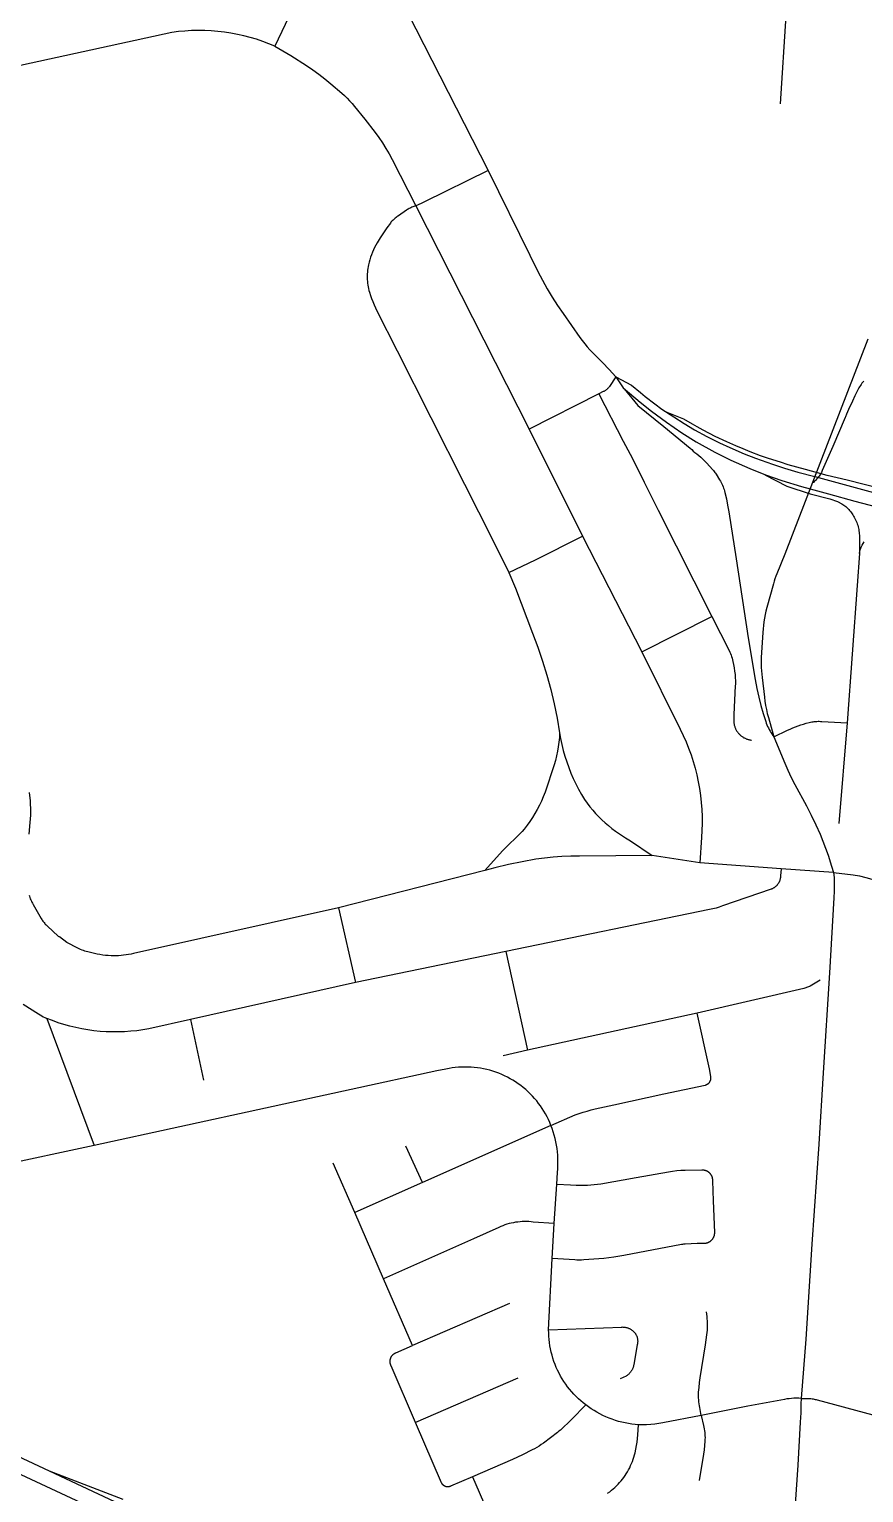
# Model space of a CAD drawing. Header units: inches. Extents: x 326453 to 344102, y 4677180 to 4689621.
# Drawn here: x 334333 to 335339, y 4678347 to 4680111 of the extents above; entities that cross this region are included whole.
import ezdxf

# ---------------------------------------------------------------- set-up
doc = ezdxf.new("R2010")
doc.units = ezdxf.units.IN
doc.header["$MEASUREMENT"] = 0
doc.layers.add('Street_Centreline', color=7, linetype='Continuous')

msp = doc.modelspace()

# ---------------------------------------------------------------- linework, layer by layer
at = {"layer": 'Street_Centreline'}
for p, q in [((334741.5265, 4680224.3049), (334886.1055, 4679941.201)), ((335245.1179, 4680127.4515), (335238.1208, 4680021.2373)), ((334798.8588, 4679898.5003), (334935.5716, 4679628.9784)), ((335019.5055, 4679671.8296), (334935.5716, 4679628.9784)), ((334935.5716, 4679628.9784), (334999.9796, 4679500.2152)), ((334999.9796, 4679500.2152), (335071.3723, 4679360.6797)), ((335071.3723, 4679360.6797), (335155.9041, 4679403.1335)), ((335318.8947, 4679275.2006), (335309.0955, 4679153.7726)), ((335141.398, 4679106.1112), (335083.9344, 4679115.0046)), ((335239.2414, 4679099.0951), (335141.398, 4679106.1112)), ((334882.2173, 4679097.0005), (334705.6884, 4679052.0529)), ((335302.6331, 4679094.5023), (335239.2414, 4679099.0951)), ((334705.6884, 4679052.0529), (334726.2328, 4678961.9568)), ((334907.4783, 4678999.3284), (334726.2328, 4678961.9568)), ((334907.4783, 4678999.3284), (334933.673, 4678880.2573)), ((334726.2328, 4678961.9568), (334527.0364, 4678917.4331)), ((334353.7252, 4678918.7464), (334411.1177, 4678765.6764)), ((334527.0364, 4678917.4331), (334542.8334, 4678844.0838)), ((335137.9644, 4678925.0797), (334933.673, 4678880.2573)), ((334933.673, 4678880.2573), (334904.1297, 4678873.7062)), ((334824.2042, 4678855.3745), (334411.1177, 4678765.6764)), ((334961.8099, 4678789.7249), (334806.8036, 4678720.9926)), ((334411.1177, 4678765.6764), (334178.9034, 4678715.8099)), ((334806.8036, 4678720.9926), (334786.7512, 4678764.828)), ((334725.2146, 4678684.6035), (334699.1211, 4678744.0283)), ((334806.8036, 4678720.9926), (334725.2146, 4678684.6035)), ((334965.8188, 4678671.3604), (334968.7448, 4678718.9632)), ((334759.8475, 4678604.6406), (334725.2146, 4678684.6035)), ((334963.2667, 4678629.2312), (334965.8188, 4678671.3604)), ((334959.0267, 4678543.3061), (334963.2667, 4678629.2312)), ((334794.6819, 4678524.4091), (334759.8475, 4678604.6406)), ((334911.6437, 4678575.1137), (334794.6819, 4678524.4091)), ((334921.8891, 4678485.1493), (334798.2672, 4678431.3586))]:
    msp.add_line(p, q, dxfattribs=at)
for points in [[(334670.8282, 4680178.7963), (334629.0259, 4680090.8807)], [(334629.0259, 4680090.8807), (334621.6843, 4680093.9032), (334614.2432, 4680096.6715), (334606.7113, 4680099.1824), (334599.0975, 4680101.4328), (334591.4108, 4680103.4201), (334583.6604, 4680105.142), (334575.8554, 4680106.5964), (334568.0049, 4680107.7816), (334560.1184, 4680108.6963), (334552.205, 4680109.3392), (334544.2743, 4680109.7097), (334536.3355, 4680109.8073), (334528.398, 4680109.632), (334520.4713, 4680109.1838), (334512.5646, 4680108.4634), (334504.6874, 4680107.4716), (334259.1988, 4680053.7848)], [(334629.0259, 4680090.8807), (334648.2479, 4680079.516), (334667.1062, 4680067.5576), (334674.6455, 4680062.4348), (334682.0161, 4680057.0721), (334689.2102, 4680051.475), (334696.2206, 4680045.6493), (334709.5255, 4680034.2257), (334712.8076, 4680031.2459), (334715.992, 4680028.162), (334719.0754, 4680024.977), (334722.0545, 4680021.6943), (334724.9263, 4680018.3174), (334737.4675, 4680002.7283), (334749.6579, 4679986.8633), (334754.1988, 4679980.5987), (334758.5267, 4679974.185), (334762.6366, 4679967.6295), (334766.524, 4679960.9396), (334770.1844, 4679954.1229), (334798.8588, 4679898.5003)], [(334886.1055, 4679941.201), (334809.188, 4679903.3506), (334805.2229, 4679901.3313), (334798.8588, 4679898.5003)], [(334886.1055, 4679941.201), (334936.3328, 4679839.031), (334946.0106, 4679819.2989), (334951.3963, 4679808.7663), (334957.1304, 4679798.4193), (334963.2065, 4679788.2694), (334969.6179, 4679778.3279), (334976.3575, 4679768.6059), (334996.7168, 4679739.8031), (334999.5398, 4679735.9402), (335002.4832, 4679732.1682), (335005.5442, 4679728.491), (335008.7197, 4679724.9122), (335012.0065, 4679721.4354), (335015.4014, 4679718.064), (335023.8802, 4679709.6763), (335032.1234, 4679701.0571), (335040.1249, 4679692.2129)], [(334798.8588, 4679898.5003), (334794.1105, 4679896.6514), (334793.0002, 4679896.1871), (334791.9067, 4679895.6843), (334790.8315, 4679895.1437), (334789.7758, 4679894.5659), (334788.7409, 4679893.9516), (334787.728, 4679893.3015), (334777.9871, 4679886.4037), (334776.9667, 4679885.762), (334775.9681, 4679885.087), (334774.9924, 4679884.3794), (334774.0405, 4679883.6399), (334773.1135, 4679882.8695), (334772.2126, 4679882.0688), (334771.3385, 4679881.2388), (334770.4923, 4679880.3804), (334769.6749, 4679879.4945), (334768.8873, 4679878.5822), (334768.1301, 4679877.6443), (334763.8242, 4679871.9182), (334759.7256, 4679866.0419), (334755.8396, 4679860.0228), (334752.1713, 4679853.8687), (334750.6375, 4679851.0817), (334749.1971, 4679848.2453), (334747.8514, 4679845.3628), (334746.6021, 4679842.4371), (334745.4506, 4679839.4717), (334744.3979, 4679836.4697), (334743.4455, 4679833.4345), (334742.5942, 4679830.3693), (334741.845, 4679827.2776), (334741.3935, 4679825.0972), (334741.0163, 4679822.9027), (334740.7139, 4679820.6967), (334740.4866, 4679818.4817), (334740.3346, 4679816.2602), (334740.2582, 4679814.0348), (334740.2574, 4679811.8082), (334740.3322, 4679809.5828), (334740.4825, 4679807.3612), (334740.7082, 4679805.146), (334741.009, 4679802.9397), (334741.3845, 4679800.745), (334741.8344, 4679798.5642), (334742.358, 4679796.4), (334742.9549, 4679794.2548), (334744.152, 4679790.4295), (334745.4628, 4679786.6416), (334746.8862, 4679782.8945), (334748.4209, 4679779.1916), (334750.0654, 4679775.5362), (334751.8184, 4679771.9315), (334776.3103, 4679723.4245), (334857.4057, 4679562.7156), (334891.1171, 4679496.242), (334911.0935, 4679456.2634)], [(335344.0698, 4679737.5775), (335243.7824, 4679478.4864), (335234.045, 4679454.8749), (335232.9065, 4679451.8983), (335231.8621, 4679448.8873), (335230.9128, 4679445.8449), (335230.0596, 4679442.7743), (335222.0888, 4679414.1458), (335220.9774, 4679409.8917), (335220.0029, 4679405.6042), (335219.1662, 4679401.2877), (335218.4682, 4679396.9466), (335217.9096, 4679392.5854), (335217.4909, 4679388.2085), (335217.2126, 4679383.8205), (335215.4412, 4679353.9622), (335215.2691, 4679349.8972), (335215.2348, 4679345.8287), (335215.3384, 4679341.7615), (335215.5798, 4679337.7), (335215.9586, 4679333.6491), (335216.4745, 4679329.6133), (335219.1445, 4679305.9329), (335219.783, 4679301.0204), (335220.5881, 4679296.1324), (335221.5587, 4679291.2745), (335222.6938, 4679286.4524), (335223.992, 4679281.6717), (335230.6633, 4679258.2506)], [(335040.1249, 4679692.2129), (335032.467, 4679680.6165), (335032.0353, 4679680.0605), (335031.5847, 4679679.5197), (335031.1158, 4679678.9947), (335030.6291, 4679678.4861), (335030.1253, 4679677.9945), (335029.6049, 4679677.5205), (335029.0685, 4679677.0646), (335028.5167, 4679676.6275), (335027.9503, 4679676.2095), (335027.3699, 4679675.8113), (335026.7761, 4679675.4332), (335026.1697, 4679675.0757), (335025.5513, 4679674.7393), (335024.9218, 4679674.4243), (335019.5055, 4679671.8296)], [(335040.1249, 4679692.2129), (335048.8962, 4679678.917), (335069.4118, 4679661.5802), (335083.1441, 4679650.7042), (335101.0277, 4679637.461), (335119.7532, 4679624.7828), (335136.7814, 4679614.021), (335159.4341, 4679601.3623), (335178.884, 4679591.579), (335201.4356, 4679581.5524), (335220.5262, 4679573.9704), (335240.2726, 4679567.158), (335264.0015, 4679560.0195), (335274.259, 4679557.2222)], [(335040.1249, 4679692.2129), (335059.1117, 4679682.3785), (335069.7797, 4679673.2209), (335075.5771, 4679668.3677), (335086.9047, 4679659.5178), (335095.5284, 4679653.3608), (335109.978, 4679643.9811), (335122.2251, 4679635.9408), (335134.72, 4679628.4548), (335149.6485, 4679620.1972), (335164.8883, 4679612.5022), (335177.4254, 4679606.9247), (335194.7727, 4679599.3001), (335208.3243, 4679594.1572), (335228.8089, 4679586.8964), (335243.375, 4679582.1157), (335259.5386, 4679577.4902), (335279.797, 4679572.1789)], [(335019.5055, 4679671.8296), (335048.9463, 4679614.6701), (335059.92, 4679593.6224), (335074.1601, 4679565.424), (335091.2562, 4679531.4348), (335155.9041, 4679403.1335)], [(335050.1859, 4679677.8271), (335066.44, 4679657.8178), (335097.813, 4679632.3798), (335129.5817, 4679606.2969), (335131.4824, 4679604.4713), (335133.4374, 4679602.704), (335135.4451, 4679600.9966), (335137.5035, 4679599.3509), (335140.0414, 4679597.3158), (335142.5107, 4679595.1979), (335144.9086, 4679592.9994), (335147.2324, 4679590.7229), (335149.4796, 4679588.3707), (335156.8002, 4679580.2152), (335157.6879, 4679579.1927), (335158.541, 4679578.1412), (335159.3588, 4679577.062), (335160.1402, 4679575.9561), (335160.8845, 4679574.8249), (335165.2076, 4679567.9098), (335166.1351, 4679566.3444), (335167.0082, 4679564.7481), (335167.826, 4679563.1227), (335168.5874, 4679561.4701), (335169.2914, 4679559.7923), (335169.9374, 4679558.0913), (335170.5245, 4679556.3691), (335171.052, 4679554.6278), (335171.5193, 4679552.8693), (335173.3048, 4679545.1657), (335174.8616, 4679537.4127), (335176.1883, 4679529.6171), (335185.0211, 4679472.7585), (335199.721, 4679377.4102), (335207.997, 4679327.3606), (335209.9639, 4679316.5641), (335212.2822, 4679305.8377), (335214.7562, 4679296.0034), (335217.5685, 4679286.2605), (335220.7156, 4679276.6206), (335221.4335, 4679274.6489), (335222.2155, 4679272.7018), (335223.0606, 4679270.7812), (335223.9682, 4679268.8893), (335224.937, 4679267.0281), (335225.9662, 4679265.1996), (335227.0547, 4679263.4057), (335228.2011, 4679261.6483), (335229.4045, 4679259.9293), (335230.6633, 4679258.2506)], [(335338.9901, 4679687.0107), (335337.8924, 4679685.7301), (335336.8372, 4679684.4143), (335335.8255, 4679683.0647), (335334.8585, 4679681.6828), (335333.9372, 4679680.27), (335333.0625, 4679678.8279), (335332.2354, 4679677.358), (335331.4567, 4679675.8618), (335328.3365, 4679669.4641), (335325.3415, 4679663.0068), (335320.6827, 4679652.7003), (335319.2843, 4679649.9029), (335317.9787, 4679647.061), (335316.7674, 4679644.1777), (335316.3797, 4679643.2108), (335301.8269, 4679608.3061), (335289.0044, 4679579.2911), (335288.4699, 4679578.1335), (335287.8978, 4679576.994), (335287.2887, 4679575.8738), (335286.6431, 4679574.7743), (335285.9619, 4679573.6965), (335285.2456, 4679572.6416), (335284.4952, 4679571.6107), (335283.7114, 4679570.605), (335282.895, 4679569.6256), (335282.047, 4679568.6734), (335281.1682, 4679567.7495), (335280.206, 4679566.7991), (335279.2162, 4679565.8776), (335278.1995, 4679564.9858), (335276.9851, 4679564.2651)], [(335358.483, 4679557.7344), (335318.9094, 4679567.5426), (335295.0101, 4679573.2624), (335268.884, 4679580.5038), (335247.84, 4679586.2915), (335238.5674, 4679589.2749), (335224.0712, 4679593.8556), (335214.4811, 4679597.1565), (335202.1347, 4679601.9259), (335193.5608, 4679605.4171), (335184.7145, 4679608.9863), (335173.8348, 4679613.8244), (335159.7354, 4679620.4896), (335145.2806, 4679628.0659), (335138.2442, 4679631.7968), (335132.5917, 4679635.0342), (335122.0357, 4679641.0153), (335101.767, 4679649.3111)], [(335219.7127, 4679574.251), (335246.1692, 4679560.4383), (335274.3582, 4679551.2405), (335297.9185, 4679545.0369), (335307.1211, 4679541.8419), (335312.6427, 4679539.0341), (335317.2918, 4679535.7609), (335318.5149, 4679534.6411), (335319.6988, 4679533.48), (335320.8421, 4679532.2789), (335321.9435, 4679531.0393), (335323.0017, 4679529.7625), (335324.0154, 4679528.4501), (335324.9834, 4679527.1037), (335325.9046, 4679525.7249), (335326.7778, 4679524.3152), (335327.6022, 4679522.8763), (335328.3766, 4679521.41), (335329.1424, 4679519.8302), (335329.8527, 4679518.2247), (335330.5068, 4679516.5955), (335331.1038, 4679514.9445), (335331.643, 4679513.2737), (335332.1238, 4679511.5852), (335332.5456, 4679509.881), (335332.9078, 4679508.1632), (335333.2101, 4679506.4338), (335333.4521, 4679504.6949), (335333.6334, 4679502.9487), (335333.7539, 4679501.1972), (335333.8134, 4679499.4426), (335333.8134, 4679479.1202)], [(335279.797, 4679572.1789), (335301.9237, 4679566.1019), (335372.8219, 4679546.8688), (335463.2479, 4679522.337), (335524.278, 4679505.03), (335580.4611, 4679487.7166), (335669.8223, 4679458.2114), (335897.2735, 4679379.0259), (335996.5472, 4679344.396), (336033.7841, 4679331.5134), (336080.5394, 4679314.9561), (336201.4904, 4679273.152), (336361.0578, 4679217.6338), (336497.805, 4679170.0997), (336613.3592, 4679129.8901), (336698.9674, 4679099.9973)], [(335274.259, 4679557.2222), (335296.428, 4679551.1764), (335328.4018, 4679542.3911), (335369.4111, 4679531.3469), (335414.7785, 4679518.9614), (335467.1512, 4679504.517), (335516.8554, 4679490.2813), (335596.3383, 4679465.9281), (335659.6451, 4679444.7641), (335742.524, 4679416.2379), (335839.3009, 4679382.6179), (335937.8266, 4679348.2966), (336051.5531, 4679308.6462), (336165.0435, 4679269.255), (336255.2534, 4679237.9465), (336341.9962, 4679207.7477), (336437.322, 4679174.5624), (336531.0163, 4679141.947), (336617.3991, 4679111.7919), (336697.6075, 4679083.979)], [(334911.0935, 4679456.2634), (334943.1587, 4679471.7167), (334999.9796, 4679500.2152)], [(335333.8134, 4679479.1202), (335334.321, 4679482.0136), (335334.4318, 4679482.5901), (335334.561, 4679483.1629), (335334.7086, 4679483.7311), (335334.8743, 4679484.2943), (335335.0581, 4679484.8519), (335335.2598, 4679485.4033), (335335.479, 4679485.9479), (335335.7157, 4679486.4852), (335335.9695, 4679487.0146), (335337.0839, 4679489.1616), (335338.2646, 4679491.2729), (335339.5106, 4679493.3463)], [(335333.8134, 4679479.1202), (335330.8909, 4679440.462), (335318.8947, 4679275.2006)], [(334911.0935, 4679456.2634), (334919.0317, 4679437.6032), (334939.7053, 4679383.0331), (334945.9365, 4679366.3742), (334951.6501, 4679349.5308), (334956.8405, 4679332.5189), (334961.5028, 4679315.3547), (334965.6326, 4679298.0546), (334969.2258, 4679280.6353), (334972.2792, 4679263.1132)], [(335155.9041, 4679403.1335), (335176.629, 4679362.1091), (335177.4845, 4679360.339), (335178.2773, 4679358.5399), (335179.0064, 4679356.7141), (335179.6709, 4679354.8638), (335180.27, 4679352.9912), (335180.8029, 4679351.0988), (335181.269, 4679349.1888), (335182.076, 4679345.3098), (335182.7533, 4679341.4061), (335183.3001, 4679337.4819), (335183.7158, 4679333.5418), (335184, 4679329.5899), (335184.1524, 4679325.6308), (335184.17, 4679323.6614), (335184.1368, 4679321.6922), (335184.053, 4679319.7245), (335182.1638, 4679285.133), (335182.179, 4679277.9295), (335182.1947, 4679277.1152), (335182.2381, 4679276.302), (335182.3094, 4679275.4907), (335182.4083, 4679274.6824), (335182.5348, 4679273.8779), (335182.6887, 4679273.0781), (335182.8698, 4679272.2841), (335183.078, 4679271.4968), (335183.313, 4679270.7171), (335183.5745, 4679269.9458), (335183.8622, 4679269.1839), (335184.1757, 4679268.4323), (335184.5148, 4679267.6918), (335184.879, 4679266.9634), (335185.2679, 4679266.2479), (335185.681, 4679265.546), (335186.1178, 4679264.8587), (335186.5779, 4679264.1867), (335187.0607, 4679263.5309), (335187.5656, 4679262.8919), (335188.0921, 4679262.2705), (335188.6395, 4679261.6675), (335189.2072, 4679261.0836), (335189.7945, 4679260.5194), (335190.4007, 4679259.9756), (335191.0252, 4679259.4529), (335191.6672, 4679258.9518), (335192.3259, 4679258.473), (335193.0007, 4679258.0169), (335193.6906, 4679257.5842), (335194.3949, 4679257.1753), (335195.1128, 4679256.7907), (335195.8433, 4679256.4308), (335196.5858, 4679256.0962), (335197.3393, 4679255.7871), (335198.1029, 4679255.504), (335198.8757, 4679255.2471), (335199.6568, 4679255.0168), (335200.4454, 4679254.8133), (335201.2405, 4679254.6369), (335202.0411, 4679254.4878), (335202.8463, 4679254.3661), (335203.6553, 4679254.272)], [(335071.3723, 4679360.6797), (335117.7399, 4679267.5766), (335121.3649, 4679259.9808), (335124.7328, 4679252.2677), (335127.8399, 4679244.4458), (335130.6825, 4679236.5239), (335133.2576, 4679228.5111), (335135.5621, 4679220.4164), (335137.5936, 4679212.2488), (335139.3496, 4679204.0177), (335140.8284, 4679195.7322), (335142.028, 4679187.4017), (335142.9473, 4679179.0357), (335143.5852, 4679170.6435), (335143.9409, 4679162.2346), (335144.0141, 4679153.8185), (335143.8047, 4679145.4047), (335143.3128, 4679137.0027), (335141.398, 4679106.1112)], [(335230.6633, 4679258.2506), (335246.9318, 4679266.1705), (335250.0888, 4679267.5887), (335253.2851, 4679268.9156), (335256.5182, 4679270.1503), (335259.7853, 4679271.2918), (335263.0412, 4679272.4802), (335266.3323, 4679273.5671), (335269.6556, 4679274.5514), (335273.0077, 4679275.4322), (335276.3856, 4679276.2087), (335277.8733, 4679276.4523), (335279.3684, 4679276.6451), (335280.8692, 4679276.7869), (335282.374, 4679276.8776), (335283.8809, 4679276.917), (335285.3884, 4679276.9051), (335286.8945, 4679276.842), (335288.3977, 4679276.7276), (335318.8947, 4679275.2006)], [(334972.2792, 4679263.1132), (334971.9243, 4679257.4851), (334971.3717, 4679251.8731), (334970.6219, 4679246.2839), (334969.6759, 4679240.7246), (334968.535, 4679235.2021), (334967.2004, 4679229.7231), (334965.6738, 4679224.2944), (334954.6697, 4679191.2905), (334952.5497, 4679186.0215), (334950.2553, 4679180.826), (334947.7891, 4679175.7099), (334945.1537, 4679170.6788), (334942.3522, 4679165.7383), (334939.3875, 4679160.894), (334936.263, 4679156.1511), (334932.9822, 4679151.515), (334929.5488, 4679146.9909), (334927.0197, 4679143.8794)], [(334972.2792, 4679263.1132), (334973.4901, 4679255.9905), (334974.9457, 4679248.9139), (334976.6442, 4679241.8915), (334978.5836, 4679234.9319), (334980.7617, 4679228.0432), (334983.1758, 4679221.2336), (334985.823, 4679214.5113), (334988.7003, 4679207.8841), (334991.8041, 4679201.36), (334995.1309, 4679194.9467), (334998.6766, 4679188.6518), (335002.4372, 4679182.4828), (335005.5262, 4679178.1503), (335008.7627, 4679173.9269), (335012.1428, 4679169.8174), (335015.6624, 4679165.8268), (335019.3174, 4679161.9599), (335023.1035, 4679158.2211), (335027.0161, 4679154.615), (335031.0506, 4679151.1459), (335035.2022, 4679147.8178), (335039.4661, 4679144.6346), (335045.4695, 4679140.4889), (335051.6127, 4679136.5531), (335057.8882, 4679132.8319), (335083.9344, 4679115.0046)], [(335230.6633, 4679258.2506), (335243.7902, 4679226.5396), (335247.5708, 4679217.8184), (335251.6384, 4679209.2272), (335255.9884, 4679200.7756), (335269.8449, 4679174.9168), (335275.655, 4679163.687), (335281.1376, 4679152.2936), (335286.288, 4679140.7463), (335289.7176, 4679132.4409), (335292.9225, 4679124.0463), (335295.9004, 4679115.5685), (335300.1498, 4679102.4544), (335302.6331, 4679094.5023)], [(334332.6691, 4679190.9295), (334333.6691, 4679180.8845), (334333.9708, 4679176.5795), (334334.1436, 4679172.2675), (334334.1874, 4679167.9522), (334334.1021, 4679163.6375), (334333.8878, 4679159.3273), (334333.5447, 4679155.0254), (334332.0306, 4679140.8001)], [(334927.0197, 4679143.8794), (334903.548, 4679120.8775), (334882.2173, 4679097.0005)], [(335083.9344, 4679115.0046), (334996.1811, 4679114.3589), (334985.6091, 4679114.2397), (334975.0455, 4679113.8036), (334964.4996, 4679113.0511), (334953.9811, 4679111.9829), (334943.4992, 4679110.6), (334926.991, 4679107.5925), (334910.5762, 4679104.1109), (334894.2684, 4679100.1582), (334882.2173, 4679097.0005)], [(335239.2414, 4679099.0951), (335238.5531, 4679090.5748), (335238.5482, 4679089.9898), (335238.5231, 4679089.4054), (335238.4778, 4679088.8222), (335238.4122, 4679088.2408), (335238.3266, 4679087.6622), (335238.221, 4679087.0868), (335238.0954, 4679086.5154), (335237.9502, 4679085.9487), (335237.7854, 4679085.3874), (335237.6013, 4679084.8322), (335237.398, 4679084.2837), (335237.1759, 4679083.7425), (335236.9351, 4679083.2094), (335236.676, 4679082.6849), (335236.3989, 4679082.1697), (335236.1041, 4679081.6644), (335235.7919, 4679081.1696), (335235.4628, 4679080.686), (335235.1172, 4679080.2141), (335234.7554, 4679079.7544), (335234.3779, 4679079.3075), (335233.9851, 4679078.874), (335233.5776, 4679078.4543), (335233.1557, 4679078.049), (335232.7201, 4679077.6586), (335232.2712, 4679077.2835), (335231.8095, 4679076.9242), (335231.3357, 4679076.5811), (335230.8503, 4679076.2546), (335230.3539, 4679075.9452), (335229.847, 4679075.6531), (335229.3304, 4679075.3788), (335228.8045, 4679075.1225), (335228.27, 4679074.8846), (335227.7277, 4679074.6654), (335227.1781, 4679074.4651), (335168.567, 4679054.2487), (335164.7374, 4679052.9658), (335160.8661, 4679051.815), (335156.9576, 4679050.7976), (335153.0165, 4679049.9149), (334907.4783, 4678999.3284)], [(335302.6331, 4679094.5023), (335303.3875, 4679088.7909), (335303.4033, 4679080.5468), (335303.2005, 4679072.3052), (335302.7791, 4679064.0719), (335297.8417, 4678973.7708), (335290.1672, 4678853.0875), (335284.6938, 4678766.9928), (335276.3297, 4678646.4583), (335268.9859, 4678531.9209), (335263.4132, 4678460.5335)], [(335302.6331, 4679094.5023), (335326.3476, 4679091.916), (335333.8525, 4679090.4478), (335341.3018, 4679088.7197), (335348.6865, 4679086.7338), (335374.9511, 4679077.5505), (335635.8356, 4678986.5301)], [(334332.5269, 4679067.4487), (334332.9776, 4679065.9733), (334333.4759, 4679064.5134), (334334.0214, 4679063.0705), (334334.6135, 4679061.646), (334335.2516, 4679060.2415), (334335.9349, 4679058.8584), (334336.6627, 4679057.4983), (334337.4344, 4679056.1625), (334347.2584, 4679039.1304), (334347.8525, 4679038.0997), (334348.4805, 4679037.0893), (334349.1417, 4679036.1003), (334349.8355, 4679035.1339), (334350.5609, 4679034.191), (334351.3173, 4679033.2728), (334352.1038, 4679032.3802), (334352.9195, 4679031.5142), (334353.7635, 4679030.6758), (334354.6349, 4679029.8659), (334367.4434, 4679018.0553), (334369.069, 4679016.8699)], [(334705.6884, 4679052.0529), (334458.4466, 4678996.9532), (334455.4962, 4678996.2622), (334452.5252, 4678995.6657), (334449.5367, 4678995.1644), (334446.5336, 4678994.7588), (334443.5192, 4678994.4493), (334440.4964, 4678994.2362), (334437.4684, 4678994.1197), (334434.4382, 4678994.0999), (334431.4089, 4678994.1769), (334428.0267, 4678994.3738), (334424.653, 4678994.684), (334421.2917, 4678995.1072), (334417.9464, 4678995.6428), (334414.621, 4678996.2904), (334404.9987, 4678998.4123), (334403.2414, 4678998.8439), (334401.4986, 4678999.3309), (334399.7721, 4678999.8728), (334398.0637, 4679000.4691), (334396.375, 4679001.1192), (334394.7077, 4679001.8223), (334393.0635, 4679002.5779), (334391.444, 4679003.3852), (334378.0136, 4679010.3473), (334369.069, 4679016.8699)], [(335286.4126, 4678964.6565), (335274.4982, 4678957.6842), (335273.4264, 4678957.1865), (335272.3393, 4678956.7233), (335271.238, 4678956.2948), (335270.1236, 4678955.9016), (335268.9973, 4678955.544), (335267.8602, 4678955.2224), (335266.7134, 4678954.9372), (335137.9644, 4678925.0797)], [(334325.42, 4678935.8953), (334343.86, 4678924.0364), (334345.7639, 4678922.8542), (334347.7043, 4678921.733), (334349.6793, 4678920.674), (334351.687, 4678919.6781), (334353.7252, 4678918.7464)], [(334527.0364, 4678917.4331), (334476.9644, 4678906.2046), (334469.6836, 4678904.9386), (334462.3637, 4678903.9223), (334455.0134, 4678903.1569), (334447.6412, 4678902.6432), (334440.2557, 4678902.3819), (334432.8657, 4678902.3733), (334425.4796, 4678902.6173), (334418.1062, 4678903.1137), (334410.7541, 4678903.8619), (334403.4319, 4678904.861), (334396.1481, 4678906.1099), (334388.9113, 4678907.6071), (334381.7298, 4678909.3509), (334374.6123, 4678911.3392), (334367.5668, 4678913.5696), (334360.6017, 4678916.0396), (334353.7252, 4678918.7464)], [(334961.8099, 4678789.7249), (334990.9122, 4678802.2604), (334995.6502, 4678804.0046), (335000.4395, 4678805.6027), (335005.2756, 4678807.0531), (335010.1538, 4678808.3546), (335015.0697, 4678809.5058), (335037.4556, 4678814.3871), (335097.8653, 4678827.6373), (335147.8574, 4678838.3332), (335148.1607, 4678838.4111), (335148.461, 4678838.4995), (335148.7582, 4678838.5984), (335149.0516, 4678838.7076), (335149.3411, 4678838.8269), (335149.6263, 4678838.9563), (335149.9067, 4678839.0956), (335150.1822, 4678839.2446), (335150.4522, 4678839.4031), (335150.7166, 4678839.5709), (335150.9749, 4678839.7479), (335151.2269, 4678839.9337), (335151.4723, 4678840.1283), (335151.7107, 4678840.3313), (335151.9419, 4678840.5425), (335152.1655, 4678840.7616), (335152.3814, 4678840.9884), (335152.5893, 4678841.2226), (335152.7888, 4678841.464), (335152.9798, 4678841.7121), (335153.162, 4678841.9668), (335153.3352, 4678842.2277), (335153.4991, 4678842.4944), (335153.6537, 4678842.7667), (335153.7987, 4678843.0443), (335153.9339, 4678843.3267), (335154.0591, 4678843.6137), (335154.1743, 4678843.9049), (335154.2792, 4678844.2), (335154.3738, 4678844.4985), (335154.4578, 4678844.8001), (335154.5313, 4678845.1045), (335154.5941, 4678845.4113), (335154.6462, 4678845.72), (335154.6875, 4678846.0304), (335154.7179, 4678846.3421), (335154.7374, 4678846.6546), (335154.7459, 4678846.9676), (335154.7436, 4678847.2807), (335154.7303, 4678847.5936), (335154.7061, 4678847.9058), (335154.671, 4678848.2169), (335154.6251, 4678848.5267), (335154.5683, 4678848.8346), (335152.7712, 4678857.7187), (335137.9644, 4678925.0797)], [(334961.8099, 4678789.7249), (334960.3576, 4678793.2498), (334958.7848, 4678796.7227), (334957.0936, 4678800.1394), (334955.2858, 4678803.4959), (334953.3636, 4678806.7883), (334951.3293, 4678810.0126), (334949.1852, 4678813.1649), (334946.9341, 4678816.2417), (334944.5784, 4678819.2392), (334942.1209, 4678822.1539), (334939.5647, 4678824.9824), (334936.9127, 4678827.7212), (334934.168, 4678830.3672), (334931.334, 4678832.9172), (334928.4139, 4678835.3682), (334925.4112, 4678837.7173), (334922.3295, 4678839.9617), (334919.1724, 4678842.0988), (334915.9436, 4678844.126), (334912.6471, 4678846.041), (334909.2866, 4678847.8414), (334905.8662, 4678849.5251), (334902.3898, 4678851.0902), (334898.8617, 4678852.5348), (334895.286, 4678853.8572), (334891.6669, 4678855.0557), (334888.0087, 4678856.1291), (334884.3158, 4678857.076), (334880.5925, 4678857.8953), (334876.8432, 4678858.586), (334873.0723, 4678859.1474), (334869.2844, 4678859.5787), (334865.4839, 4678859.8794), (334861.6752, 4678860.0493), (334857.863, 4678860.088), (334854.0518, 4678859.9955), (334850.2459, 4678859.772), (334846.45, 4678859.4177), (334842.6686, 4678858.9331), (334838.906, 4678858.3186), (334835.1668, 4678857.5751), (334824.2042, 4678855.3745)], [(334968.7448, 4678718.9632), (334969.6211, 4678733.0669), (334969.963, 4678737.1762), (334970.1656, 4678741.2948), (334970.2287, 4678745.4179), (334970.1523, 4678749.5407), (334969.9364, 4678753.6586), (334969.5812, 4678757.7669), (334969.0872, 4678761.8607), (334968.455, 4678765.9355), (334967.6853, 4678769.9866), (334966.7789, 4678774.0093), (334965.7369, 4678777.999), (334964.5604, 4678781.9512), (334963.2509, 4678785.8613), (334961.8099, 4678789.7249)], [(334968.7448, 4678718.9632), (334985.3032, 4678717.9885), (334992.1128, 4678717.693), (334998.9283, 4678717.6077), (335005.7432, 4678717.7326), (335009.8191, 4678717.9338), (335013.8866, 4678718.2619), (335017.9421, 4678718.7166), (335021.9813, 4678719.2973), (335064.5331, 4678726.8275), (335103.3371, 4678733.7359), (335108.3634, 4678734.5417), (335113.4144, 4678735.1741), (335118.4842, 4678735.6323), (335123.5667, 4678735.9158), (335143.9174, 4678736.158), (335144.3451, 4678736.1557), (335144.7726, 4678736.1388), (335145.1992, 4678736.1071), (335145.6244, 4678736.0608), (335146.0479, 4678736), (335146.469, 4678735.9246), (335146.8872, 4678735.8348), (335147.3021, 4678735.7307), (335147.7132, 4678735.6124), (335148.12, 4678735.48), (335148.522, 4678735.3338), (335148.9187, 4678735.1738), (335149.3098, 4678735.0002), (335149.6946, 4678734.8134), (335150.0727, 4678734.6134), (335150.4438, 4678734.4006), (335150.8073, 4678734.1751), (335151.1629, 4678733.9373), (335151.5101, 4678733.6874), (335151.8485, 4678733.4257), (335152.1777, 4678733.1525), (335152.4973, 4678732.8682), (335152.807, 4678732.5731), (335153.1063, 4678732.2675), (335153.395, 4678731.9518), (335153.6727, 4678731.6263), (335153.939, 4678731.2916), (335154.1936, 4678730.9479), (335154.4363, 4678730.5956), (335154.6667, 4678730.2352), (335154.8846, 4678729.8671), (335155.0898, 4678729.4917), (335155.2819, 4678729.1095), (335155.4608, 4678728.7209), (335155.6262, 4678728.3264), (335155.778, 4678727.9264), (335155.9159, 4678727.5215), (335156.0398, 4678727.112), (335156.1496, 4678726.6986), (335156.2451, 4678726.2816), (335156.3263, 4678725.8616), (335156.393, 4678725.4391), (335156.445, 4678725.0145), (335156.4826, 4678724.5883), (335156.5054, 4678724.1612), (335156.5135, 4678723.7335), (335156.5069, 4678723.3057), (335156.4857, 4678722.8785), (335157.3291, 4678698.7306), (335158.8699, 4678660.699), (335158.8804, 4678660.2463), (335158.8751, 4678659.7935), (335158.854, 4678659.3411), (335158.8171, 4678658.8898), (335158.7646, 4678658.44), (335158.6965, 4678657.9924), (335158.6128, 4678657.5473), (335158.5137, 4678657.1055), (335158.3992, 4678656.6674), (335158.2695, 4678656.2335), (335158.1248, 4678655.8044), (335157.9653, 4678655.3807), (335157.7911, 4678654.9627), (335157.6025, 4678654.551), (335157.3996, 4678654.1462), (335157.1827, 4678653.7487), (335156.9522, 4678653.3589), (335156.7082, 4678652.9775), (335156.4511, 4678652.6047), (335156.1811, 4678652.2411), (335155.8987, 4678651.8872), (335155.6041, 4678651.5433), (335155.2977, 4678651.2099), (335154.9799, 4678650.8873), (335154.651, 4678650.576), (335154.3115, 4678650.2764), (335153.9618, 4678649.9887), (335153.6022, 4678649.7135), (335153.2333, 4678649.4509), (335152.8555, 4678649.2013), (335152.4692, 4678648.965), (335152.0749, 4678648.7423), (335151.6731, 4678648.5335), (335151.2643, 4678648.3387), (335150.849, 4678648.1584), (335150.4276, 4678647.9926), (335150.0007, 4678647.8416), (335149.5688, 4678647.7055), (335149.1324, 4678647.5846), (335148.6921, 4678647.4789), (335148.2483, 4678647.3887), (335147.8017, 4678647.3139), (335147.3528, 4678647.2547), (335146.902, 4678647.2112), (335146.4501, 4678647.1835), (335145.9974, 4678647.1715), (335145.5446, 4678647.1752), (335138.2369, 4678647.2332), (335130.9318, 4678647.0313), (335123.6385, 4678646.5697), (335122.5569, 4678646.4641), (335121.4793, 4678646.3233), (335120.4069, 4678646.1475), (335119.3408, 4678645.9367), (335049.4835, 4678633.0185), (335037.5557, 4678631.02), (335025.5674, 4678629.4244), (335013.5321, 4678628.2337), (335001.4635, 4678627.4491), (334998.7033, 4678627.3562), (334995.9415, 4678627.3432), (334993.1805, 4678627.4101), (334990.4226, 4678627.5567), (334963.2667, 4678629.2312)], [(334965.8188, 4678671.3604), (334940.4732, 4678673.1864), (334937.8157, 4678673.4683), (334935.1501, 4678673.6586), (334932.4795, 4678673.7568), (334929.8071, 4678673.763), (334927.1361, 4678673.6771), (334924.4696, 4678673.4991), (334921.8108, 4678673.2294), (334919.1629, 4678672.8682), (334916.5291, 4678672.416), (334913.9124, 4678671.8733), (334911.3159, 4678671.2407), (334908.7428, 4678670.519), (334906.1961, 4678669.7091), (334903.6788, 4678668.8119), (334901.1939, 4678667.8284), (334898.7444, 4678666.76), (334868.4864, 4678652.936), (334759.8475, 4678604.6406)], [(335217.7147, 4677755.1086), (335204.2397, 4677765.6045), (335176.4817, 4677787.2031), (335129.0091, 4677828.1932), (335013.775, 4677928.4343), (334884.5287, 4678040.7967), (334848.8039, 4678070.5317), (334724.1859, 4678168.5019), (334687.9546, 4678190.9916), (334613.1972, 4678239.2337), (334528.5709, 4678288.4962), (334435.9031, 4678336.0211), (334356.9361, 4678372.8002), (334272.5754, 4678412.0913), (334090.9293, 4678495.3854), (333954.0686, 4678558.6917), (333822.7302, 4678619.458)], [(333811.0713, 4678604.5388), (333868.3908, 4678578.269), (334041.6442, 4678498.2318), (334214.4788, 4678418.8789), (334425.2352, 4678320.983), (334505.7376, 4678280.1388), (334577.3219, 4678240.0673), (334627.9815, 4678208.5826), (334659.6125, 4678188.2348), (334673.0362, 4678181.0072), (334697.2768, 4678162.9149), (334769.0813, 4678111.3945), (334835.6972, 4678058.1962), (334922.6997, 4677983.3374), (335020.6682, 4677898.3841), (335102.3844, 4677824.6262), (335166.7942, 4677766.5947), (335182.4326, 4677754.0449), (335209.3042, 4677733.3487), (335216.3367, 4677728.31)], [(335143.0612, 4678440.0288), (335141.2515, 4678449.4938), (335140.8126, 4678451.7985), (335140.4487, 4678454.1162), (335140.1601, 4678456.4444), (335139.9472, 4678458.7809), (335139.81, 4678461.123), (335139.7489, 4678463.4683), (335139.7639, 4678465.8143), (335139.8549, 4678468.1587), (335140.3249, 4678473.8871), (335140.9856, 4678479.5966), (335141.8365, 4678485.2809), (335148.2255, 4678525.2078), (335149.8623, 4678537.2025), (335150.1947, 4678539.9701), (335150.4378, 4678542.7468), (335150.5915, 4678545.53), (335150.6555, 4678548.3167), (335150.6298, 4678551.104), (335150.5144, 4678553.889), (335150.3094, 4678556.6688), (335150.0151, 4678559.4406), (335149.6317, 4678562.2016), (335149.1597, 4678564.9487)], [(334959.0267, 4678543.3061), (335047.1548, 4678546.6407), (335047.8448, 4678546.6547), (335048.5347, 4678546.6446), (335049.224, 4678546.6103), (335049.9115, 4678546.5519), (335050.5967, 4678546.4695), (335051.2785, 4678546.3631), (335051.9561, 4678546.233), (335052.6288, 4678546.0792), (335053.2958, 4678545.902), (335053.9561, 4678545.7015), (335054.6089, 4678545.478), (335055.2536, 4678545.2318), (335055.8892, 4678544.9633), (335056.5151, 4678544.6726), (335057.1304, 4678544.3602), (335057.7344, 4678544.0264), (335058.3263, 4678543.6718), (335058.9054, 4678543.2966), (335059.4711, 4678542.9014), (335060.0226, 4678542.4866), (335060.469, 4678542.1258), (335060.9025, 4678541.7497), (335061.3228, 4678541.3587), (335061.7291, 4678540.9534), (335062.1211, 4678540.5341), (335062.4983, 4678540.1015), (335062.8603, 4678539.6561), (335063.2065, 4678539.1983), (335063.5365, 4678538.7287), (335063.8501, 4678538.2479), (335064.1467, 4678537.7566), (335064.426, 4678537.2552), (335064.6878, 4678536.7444), (335064.9316, 4678536.2247), (335065.1571, 4678535.697), (335065.3642, 4678535.1617), (335065.5526, 4678534.6195), (335065.7219, 4678534.0711), (335065.8721, 4678533.5171), (335066.0029, 4678532.9583), (335066.1142, 4678532.3952), (335066.2059, 4678531.8286), (335066.2778, 4678531.2591), (335066.3298, 4678530.6875), (335066.3619, 4678530.1145), (335066.3741, 4678529.5407), (335066.3662, 4678528.9667), (335066.3385, 4678528.3935), (335066.2908, 4678527.8215), (335066.2232, 4678527.2515), (335066.1358, 4678526.6842), (335066.0288, 4678526.1203), (335065.9022, 4678525.5605), (335061.5831, 4678500.8725), (335061.4562, 4678500.2144), (335061.3069, 4678499.561), (335061.1352, 4678498.9131), (335060.9413, 4678498.2715), (335060.7255, 4678497.6369), (335060.488, 4678497.0101), (335060.2292, 4678496.3918), (335059.9492, 4678495.7828), (335059.6486, 4678495.1838), (335059.3275, 4678494.5954), (335058.9864, 4678494.0185), (335058.6256, 4678493.4536), (335058.2457, 4678492.9014), (335057.8471, 4678492.3625), (335057.4302, 4678491.8377), (335056.9954, 4678491.3276), (335056.5435, 4678490.8326), (335056.0748, 4678490.3535), (335055.5899, 4678489.8907), (335055.0894, 4678489.4449), (335054.5739, 4678489.0166), (335054.0439, 4678488.6062), (335053.5002, 4678488.2142), (335052.9434, 4678487.8412), (335052.374, 4678487.4874), (335045.1485, 4678484.0173)], [(335003.769, 4678452.7287), (335000.7136, 4678455.12), (334997.7424, 4678457.6151), (334994.8588, 4678460.2111), (334992.0665, 4678462.9048), (334989.3686, 4678465.6932), (334986.7683, 4678468.5728), (334984.2688, 4678471.5403), (334981.873, 4678474.5922), (334979.5838, 4678477.7248), (334977.4038, 4678480.9344), (334975.3357, 4678484.2171), (334973.3819, 4678487.5692), (334971.5447, 4678490.9866), (334969.8264, 4678494.4652), (334968.2289, 4678498.001), (334966.7542, 4678501.5897), (334965.4039, 4678505.2271), (334964.1798, 4678508.9089), (334963.0833, 4678512.6306), (334962.1156, 4678516.3879), (334961.2779, 4678520.1763), (334960.5712, 4678523.9913), (334959.9963, 4678527.8284), (334959.554, 4678531.683), (334959.2448, 4678535.5505), (334959.0689, 4678539.4265), (334959.0267, 4678543.3061)], [(334798.2672, 4678431.3586), (334769.0178, 4678499.8537), (334768.8464, 4678500.214), (334768.6876, 4678500.58), (334768.5413, 4678500.9513), (334768.408, 4678501.3273), (334768.2877, 4678501.7077), (334768.1805, 4678502.0921), (334768.0866, 4678502.4799), (334768.0061, 4678502.8707), (334767.9391, 4678503.264), (334767.8857, 4678503.6594), (334767.8459, 4678504.0564), (334767.8198, 4678504.4546), (334767.8074, 4678504.8534), (334767.8087, 4678505.2524), (334767.8238, 4678505.6511), (334767.8526, 4678506.049), (334767.895, 4678506.4458), (334767.9511, 4678506.8408), (334768.0207, 4678507.2337), (334768.1038, 4678507.6239), (334768.2003, 4678508.0111), (334768.31, 4678508.3947), (334768.4329, 4678508.7743), (334768.5688, 4678509.1495), (334768.7175, 4678509.5197), (334768.8788, 4678509.8847), (334769.0526, 4678510.2438), (334769.2387, 4678510.5968), (334769.4368, 4678510.9431), (334769.6467, 4678511.2825), (334769.8681, 4678511.6144), (334770.1008, 4678511.9385), (334770.3446, 4678512.2544), (334770.599, 4678512.5617), (334770.8639, 4678512.8601), (334771.1389, 4678513.1492), (334771.4237, 4678513.4286), (334771.7179, 4678513.6981), (334772.0212, 4678513.9574), (334772.3333, 4678514.206), (334772.6537, 4678514.4437), (334772.9822, 4678514.6703), (334773.3182, 4678514.8855), (334773.6614, 4678515.0889), (334774.0114, 4678515.2805), (334774.3678, 4678515.4598), (334774.7302, 4678515.6268), (334794.6819, 4678524.4091)], [(335003.769, 4678452.7287), (334986.6926, 4678434.9314), (334973.2043, 4678422.4159), (334971.4807, 4678420.8738), (334969.7023, 4678419.3953), (334952.6042, 4678406.6952), (334950.0235, 4678404.846), (334947.3811, 4678403.0862), (334944.6801, 4678401.4177), (334941.9235, 4678399.8426), (334939.1148, 4678398.3628), (334927.3819, 4678392.5787), (334915.5379, 4678387.0255), (334867.1772, 4678365.9116)], [(335067.2553, 4678428.5614), (335063.2242, 4678428.9514), (335059.2083, 4678429.4758), (335055.2122, 4678430.1341), (335051.2403, 4678430.9254), (335047.2971, 4678431.8491), (335043.3869, 4678432.9039), (335039.5142, 4678434.0888), (335035.6831, 4678435.4024), (335031.8982, 4678436.8432), (335028.1634, 4678438.4097), (335024.4831, 4678440.1), (335020.8613, 4678441.9124), (335017.302, 4678443.8447), (335013.8093, 4678445.8949), (335010.387, 4678448.0606), (335007.039, 4678450.3394), (335003.769, 4678452.7287)], [(335263.4132, 4678460.5335), (335260.5391, 4678460.6788), (335257.6615, 4678460.7141), (335254.7844, 4678460.6489), (335251.9114, 4678460.4832), (335249.0458, 4678460.2173), (335246.1913, 4678459.8515), (335243.3514, 4678459.3862), (335199.1316, 4678451.3458), (335143.0612, 4678440.0288)], [(335263.4132, 4678460.5335), (335263.2836, 4678454.1611), (335262.9069, 4678442.9924), (335262.2313, 4678431.8378), (335259.4257, 4678379.9447), (335244.696, 4678162.3635), (335235.6977, 4678025.6838)], [(335263.4132, 4678460.5335), (335271.5903, 4678460.4907), (335272.8444, 4678460.4627), (335274.0969, 4678460.3921), (335275.3462, 4678460.2788), (335276.5909, 4678460.123), (335277.8296, 4678459.9248), (335279.0608, 4678459.6846), (335280.2831, 4678459.4025), (335281.4951, 4678459.079), (335282.6953, 4678458.7143), (335349.992, 4678440.9509)], [(335143.0612, 4678440.0288), (335096.7052, 4678431.0824), (335091.8439, 4678430.2324), (335086.9557, 4678429.5534), (335082.0467, 4678429.0463), (335077.1229, 4678428.7117), (335072.1904, 4678428.55), (335067.2553, 4678428.5614)], [(335143.0612, 4678440.0288), (335145.877, 4678427.8302), (335146.3171, 4678425.7721), (335146.6903, 4678423.701), (335146.9961, 4678421.6188), (335147.2344, 4678419.5278), (335147.4048, 4678417.4301), (335147.5071, 4678415.3281), (335147.5413, 4678413.2238), (335147.5073, 4678411.1196), (335147.4052, 4678409.0175), (335146.982, 4678403.7609), (335146.3952, 4678398.5201), (335145.6453, 4678393.3001), (335140.6003, 4678361.5134)], [(334867.1772, 4678365.9116), (334840.815, 4678354.6366), (334840.5584, 4678354.5222), (334840.298, 4678354.4168), (334840.0341, 4678354.3205), (334839.767, 4678354.2333), (334839.4971, 4678354.1555), (334839.2246, 4678354.087), (334838.9499, 4678354.0281), (334838.6734, 4678353.9787), (334838.3953, 4678353.9389), (334838.116, 4678353.9087), (334837.8358, 4678353.8882), (334837.555, 4678353.8775), (334837.2741, 4678353.8765), (334836.9933, 4678353.8852), (334836.713, 4678353.9036), (334836.4335, 4678353.9318), (334836.1551, 4678353.9696), (334835.8782, 4678354.017), (334835.6031, 4678354.074), (334835.3301, 4678354.1404), (334835.0596, 4678354.2163), (334834.7919, 4678354.3015), (334834.5274, 4678354.3959), (334834.2662, 4678354.4995), (334834.0088, 4678354.612), (334833.7554, 4678354.7333), (334833.5064, 4678354.8634), (334833.2621, 4678355.002), (334833.0226, 4678355.149), (334832.7885, 4678355.3042), (334832.5598, 4678355.4674), (334832.3369, 4678355.6384), (334832.1201, 4678355.8171), (334831.9096, 4678356.0031), (334831.7057, 4678356.1964), (334831.5086, 4678356.3965), (334831.3185, 4678356.6034), (334831.1357, 4678356.8168), (334830.9605, 4678357.0363), (334830.7929, 4678357.2618), (334830.6332, 4678357.4929), (334830.4816, 4678357.7295), (334830.3384, 4678357.9711), (334830.2035, 4678358.2176), (334830.0773, 4678358.4686), (334829.9599, 4678358.7238), (334798.2672, 4678431.3586)], [(335030.1388, 4678346.1355), (335032.7738, 4678348.0755), (335034.8892, 4678349.7396), (335036.9493, 4678351.4719), (335038.9518, 4678353.2704), (335040.8946, 4678355.1332), (335042.7757, 4678357.0584), (335044.593, 4678359.0439), (335046.3445, 4678361.0876), (335048.0286, 4678363.1872), (335049.6433, 4678365.3407), (335051.1869, 4678367.5457), (335052.6578, 4678369.7998), (335054.0878, 4678372.1563), (335055.4397, 4678374.5586), (335056.712, 4678377.0039), (335057.9032, 4678379.4897), (335059.0122, 4678382.0133), (335060.0378, 4678384.5719), (335060.9787, 4678387.1628), (335061.834, 4678389.7832), (335062.6029, 4678392.4303), (335063.2844, 4678395.1013), (335064.2201, 4678399.3579), (335065.0103, 4678403.6439), (335065.6543, 4678407.9543), (335066.1511, 4678412.2842), (335066.5003, 4678416.6284), (335067.2553, 4678428.5614)], [(334446.1143, 4678338.8456), (334356.9361, 4678372.8002)], [(334867.1772, 4678365.9116), (334940.4858, 4678197.4326), (334941.3977, 4678195.0845), (334942.3906, 4678192.7695), (334943.4632, 4678190.4903), (334944.6143, 4678188.2497), (334945.8424, 4678186.0504), (334947.1461, 4678183.8951), (334948.5238, 4678181.7863), (334949.9739, 4678179.7266), (334951.4946, 4678177.7184), (334953.084, 4678175.7643), (334954.7404, 4678173.8665), (334956.4616, 4678172.0273), (334958.2456, 4678170.2489), (334960.0902, 4678168.5335), (334961.9932, 4678166.8832), (334963.9524, 4678165.2999), (334965.9654, 4678163.7856), (334968.0297, 4678162.342), (334970.1428, 4678160.971), (334972.3023, 4678159.6741)]]:
    msp.add_lwpolyline(points, dxfattribs=at)

doc.saveas('drawing.dxf')
